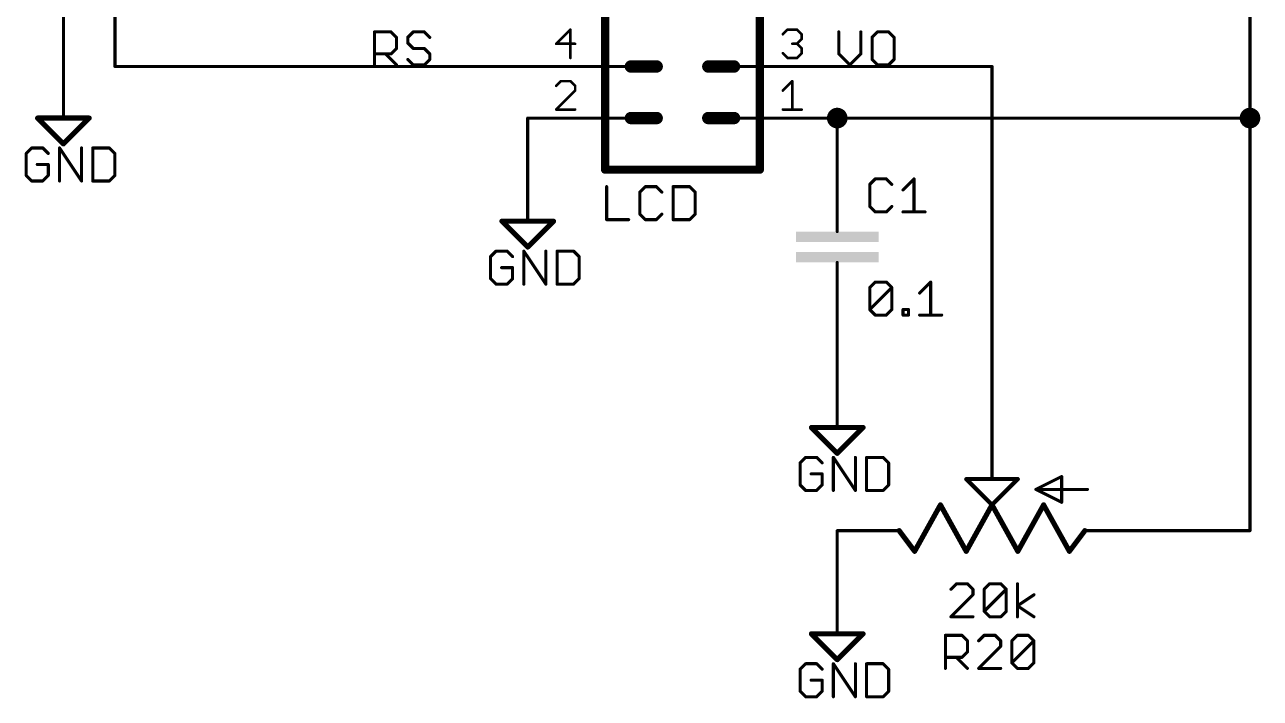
# Model space of a CAD drawing. Extents: x 6 to 173, y -6 to 152.
# Drawn here: x 112.4 to 173.2, y 19.7 to 52.9 of the extents above; entities that cross this region are included whole.
import ezdxf

# ---------------------------------------------------------------- set-up
doc = ezdxf.new("R2010")
doc.units = 0
for name, color, linetype in [('91', 94, 'CONTINUOUS'), ('94', 14, 'CONTINUOUS'), ('95', 251, 'CONTINUOUS'), ('96', 251, 'CONTINUOUS')]:
    doc.layers.add(name, color=color, linetype=linetype)

# ---------------------------------------------------------------- blocks, each defined once
blk = doc.blocks.new('RECT')
blk.add_solid([(-0.5, -0.5), (0.5, -0.5), (-0.5, 0.5), (0.5, 0.5)])

msp = doc.modelspace()

# ---------------------------------------------------------------- linework, layer by layer
at = {"layer": '91', "const_width": 0.1524}
for points in [[(172.72, 116.84), (172.72, 48.26)], [(114.3, 83.82), (114.3, 50.8)], [(116.84, 71.12), (116.84, 50.8)], [(116.84, 50.8), (137.16, 50.8)], [(152.4, 50.8), (160.02, 50.8)], [(160.02, 50.8), (160.02, 33.02)], [(137.16, 45.72), (137.16, 48.26)], [(152.4, 45.72), (152.4, 48.26)], [(152.4, 48.26), (172.72, 48.26)], [(172.72, 48.26), (172.72, 27.94)], [(152.4, 35.56), (152.4, 38.1)], [(152.4, 27.94), (152.4, 25.4)], [(172.72, 27.94), (167.64, 27.94)]]:
    msp.add_lwpolyline(points, dxfattribs=at)
at = {"layer": '91'}
for points, const_width in [([(114.2619, 50.8, 1), (114.3381, 50.8)], 0.0762), ([(116.84, 50.8381, 1), (116.84, 50.7619)], 0.0762), ([(116.8019, 50.8, 1), (116.8781, 50.8)], 0.0762), ([(137.16, 50.7619, 1), (137.16, 50.8381)], 0.0762), ([(152.4, 50.8381, 1), (152.4, 50.7619)], 0.0762), ([(160.0581, 50.8, 1), (159.9819, 50.8)], 0.0762), ([(160.02, 50.7619, 1), (160.02, 50.8381)], 0.0762), ([(152.4, 48.006, 1), (152.4, 48.514, 1), (152.4, 48.006)], 0.508), ([(172.72, 48.006, 1), (172.72, 48.514, 1), (172.72, 48.006)], 0.508), ([(137.1981, 48.26, 1), (137.1219, 48.26)], 0.0762), ([(152.4381, 48.26, 1), (152.3619, 48.26)], 0.0762), ([(152.4, 48.2981, 1), (152.4, 48.2219)], 0.0762), ([(172.7581, 48.26, 1), (172.6819, 48.26)], 0.0762), ([(172.6819, 48.26, 1), (172.7581, 48.26)], 0.0762), ([(172.72, 48.2219, 1), (172.72, 48.2981)], 0.0762), ([(137.1219, 45.72, 1), (137.1981, 45.72)], 0.0762), ([(152.3619, 45.72, 1), (152.4381, 45.72)], 0.0762), ([(152.4381, 38.1, 1), (152.3619, 38.1)], 0.0762), ([(152.3619, 35.56, 1), (152.4381, 35.56)], 0.0762), ([(159.9819, 33.02, 1), (160.0581, 33.02)], 0.0762), ([(152.4381, 27.94, 1), (152.3619, 27.94)], 0.0762), ([(167.64, 27.9781, 1), (167.64, 27.9019)], 0.0762), ([(172.72, 27.9019, 1), (172.72, 27.9781)], 0.0762), ([(172.6819, 27.94, 1), (172.7581, 27.94)], 0.0762), ([(152.3619, 25.4, 1), (152.4381, 25.4)], 0.0762)]:
    msp.add_lwpolyline(points, format="xyb", dxfattribs=dict(at, const_width=const_width))
at = {"layer": '94'}
for points, const_width in [([(140.97, 66.04), (140.97, 45.72)], 0.4064), ([(148.59, 45.72), (148.59, 66.04)], 0.4064), ([(142.24, 50.8), (143.51, 50.8)], 0.6096), ([(146.05, 50.8), (147.32, 50.8)], 0.6096), ([(114.3, 50.8), (114.3, 48.26)], 0.1524), ([(137.16, 50.8), (142.24, 50.8)], 0.1524), ([(152.4, 50.8), (147.32, 50.8)], 0.1524), ([(113.03, 48.26), (115.57, 48.26)], 0.254), ([(114.3, 46.99), (113.03, 48.26)], 0.254), ([(115.57, 48.26), (114.3, 46.99)], 0.254), ([(137.16, 48.26), (142.24, 48.26)], 0.1524), ([(142.24, 48.26), (143.51, 48.26)], 0.6096), ([(146.05, 48.26), (147.32, 48.26)], 0.6096), ([(152.4, 48.26), (147.32, 48.26)], 0.1524), ([(137.16, 45.72), (137.16, 43.18)], 0.1524), ([(148.59, 45.72), (140.97, 45.72)], 0.4064), ([(152.4, 45.72), (152.4, 43.18)], 0.1524), ([(135.89, 43.18), (138.43, 43.18)], 0.254), ([(137.16, 41.91), (135.89, 43.18)], 0.254), ([(138.43, 43.18), (137.16, 41.91)], 0.254), ([(152.4, 43.18), (152.4, 42.672)], 0.1524), ([(152.4, 40.64), (152.4, 41.148)], 0.1524), ([(152.4, 38.1), (152.4, 40.64)], 0.1524), ([(152.4, 35.56), (152.4, 33.02)], 0.1524), ([(151.13, 33.02), (153.67, 33.02)], 0.254), ([(152.4, 31.75), (151.13, 33.02)], 0.254), ([(153.67, 33.02), (152.4, 31.75)], 0.254), ([(160.02, 33.02), (160.02, 30.48)], 0.1524), ([(160.02, 29.21), (158.75, 30.48)], 0.2032), ([(158.75, 30.48), (161.29, 30.48)], 0.2032), ([(161.29, 30.48), (160.02, 29.21)], 0.2032), ([(162.179, 29.972), (163.449, 30.607)], 0.1524), ([(163.449, 30.607), (163.449, 29.337)], 0.1524), ([(164.719, 29.972), (162.179, 29.972)], 0.1524), ([(163.449, 29.337), (162.179, 29.972)], 0.1524), ([(157.48, 29.21), (156.21, 26.924)], 0.254), ([(158.75, 26.924), (157.48, 29.21)], 0.254), ([(160.02, 29.21), (158.75, 26.924)], 0.254), ([(161.29, 26.924), (160.02, 29.21)], 0.254), ([(162.56, 29.21), (161.29, 26.924)], 0.254), ([(163.83, 26.924), (162.56, 29.21)], 0.254), ([(152.4, 27.94), (154.94, 27.94)], 0.1524), ([(155.448, 27.94), (154.94, 27.94)], 0.1524), ([(156.21, 26.924), (155.448, 27.94)], 0.254), ([(164.592, 27.94), (163.83, 26.924)], 0.254), ([(165.1, 27.94), (164.592, 27.94)], 0.1524), ([(167.64, 27.94), (165.1, 27.94)], 0.1524), ([(152.4, 25.4), (152.4, 22.86)], 0.1524), ([(151.13, 22.86), (153.67, 22.86)], 0.254), ([(152.4, 21.59), (151.13, 22.86)], 0.254), ([(153.67, 22.86), (152.4, 21.59)], 0.254)]:
    msp.add_lwpolyline(points, dxfattribs=dict(at, const_width=const_width))
for points, const_width in [([(142.24, 50.9524, 1), (142.24, 50.6476)], 0.3048), ([(143.51, 50.6476, 1), (143.51, 50.9524)], 0.3048), ([(146.05, 50.9524, 1), (146.05, 50.6476)], 0.3048), ([(147.32, 50.6476, 1), (147.32, 50.9524)], 0.3048), ([(114.3381, 50.8, 1), (114.2619, 50.8)], 0.0762), ([(137.16, 50.8381, 1), (137.16, 50.7619)], 0.0762), ([(142.24, 50.7619, 1), (142.24, 50.8381)], 0.0762), ([(147.32, 50.8381, 1), (147.32, 50.7619)], 0.0762), ([(152.4, 50.7619, 1), (152.4, 50.8381)], 0.0762), ([(113.03, 48.3235, 1), (113.03, 48.1965)], 0.127), ([(113.0749, 48.3049, 1), (112.9851, 48.2151)], 0.127), ([(114.2619, 48.26, 1), (114.3381, 48.26)], 0.0762), ([(115.6149, 48.2151, 1), (115.5251, 48.3049)], 0.127), ([(115.57, 48.1965, 1), (115.57, 48.3235)], 0.127), ([(137.16, 48.2981, 1), (137.16, 48.2219)], 0.0762), ([(142.24, 48.4124, 1), (142.24, 48.1076)], 0.3048), ([(142.24, 48.2219, 1), (142.24, 48.2981)], 0.0762), ([(143.51, 48.1076, 1), (143.51, 48.4124)], 0.3048), ([(146.05, 48.4124, 1), (146.05, 48.1076)], 0.3048), ([(147.32, 48.1076, 1), (147.32, 48.4124)], 0.3048), ([(147.32, 48.2981, 1), (147.32, 48.2219)], 0.0762), ([(152.4, 48.2219, 1), (152.4, 48.2981)], 0.0762), ([(114.2551, 47.0349, 1), (114.3449, 46.9451)], 0.127), ([(114.2551, 46.9451, 1), (114.3449, 47.0349)], 0.127), ([(137.1981, 45.72, 1), (137.1219, 45.72)], 0.0762), ([(140.97, 45.8216, 1), (140.97, 45.6184)], 0.2032), ([(140.8684, 45.72, 1), (141.0716, 45.72)], 0.2032), ([(148.4884, 45.72, 1), (148.6916, 45.72)], 0.2032), ([(148.59, 45.6184, 1), (148.59, 45.8216)], 0.2032), ([(152.4381, 45.72, 1), (152.3619, 45.72)], 0.0762), ([(135.89, 43.2435, 1), (135.89, 43.1165)], 0.127), ([(135.9349, 43.2249, 1), (135.8451, 43.1351)], 0.127), ([(137.1219, 43.18, 1), (137.1981, 43.18)], 0.0762), ([(138.4749, 43.1351, 1), (138.3851, 43.2249)], 0.127), ([(138.43, 43.1165, 1), (138.43, 43.2435)], 0.127), ([(152.4381, 43.18, 1), (152.3619, 43.18)], 0.0762), ([(152.3619, 43.18, 1), (152.4381, 43.18)], 0.0762), ([(152.3619, 42.672, 1), (152.4381, 42.672)], 0.0762), ([(137.1151, 41.9549, 1), (137.2049, 41.8651)], 0.127), ([(137.1151, 41.8651, 1), (137.2049, 41.9549)], 0.127), ([(152.4381, 41.148, 1), (152.3619, 41.148)], 0.0762), ([(152.4381, 40.64, 1), (152.3619, 40.64)], 0.0762), ([(152.3619, 40.64, 1), (152.4381, 40.64)], 0.0762), ([(152.3619, 38.1, 1), (152.4381, 38.1)], 0.0762), ([(152.4381, 35.56, 1), (152.3619, 35.56)], 0.0762), ([(151.13, 33.0835, 1), (151.13, 32.9565)], 0.127), ([(151.1749, 33.0649, 1), (151.0851, 32.9751)], 0.127), ([(152.3619, 33.02, 1), (152.4381, 33.02)], 0.0762), ([(153.7149, 32.9751, 1), (153.6251, 33.0649)], 0.127), ([(153.67, 32.9565, 1), (153.67, 33.0835)], 0.127), ([(160.0581, 33.02, 1), (159.9819, 33.02)], 0.0762), ([(152.3551, 31.7949, 1), (152.4449, 31.7051)], 0.127), ([(152.3551, 31.7051, 1), (152.4449, 31.7949)], 0.127), ([(158.7859, 30.5159, 1), (158.7141, 30.4441)], 0.1016), ([(158.75, 30.5308, 1), (158.75, 30.4292)], 0.1016), ([(159.9819, 30.48, 1), (160.0581, 30.48)], 0.0762), ([(161.3259, 30.4441, 1), (161.2541, 30.5159)], 0.1016), ([(161.29, 30.4292, 1), (161.29, 30.5308)], 0.1016), ([(163.4871, 30.607, 1), (163.4109, 30.607)], 0.0762), ([(163.466, 30.5729, 1), (163.432, 30.6411)], 0.0762), ([(162.179, 30.0101, 1), (162.179, 29.9339)], 0.0762), ([(162.196, 30.0061, 1), (162.162, 29.9379)], 0.0762), ([(162.162, 30.0061, 1), (162.196, 29.9379)], 0.0762), ([(164.719, 29.9339, 1), (164.719, 30.0101)], 0.0762), ([(157.5355, 29.2408, 1), (157.4245, 29.1792)], 0.127), ([(157.5355, 29.1792, 1), (157.4245, 29.2408)], 0.127), ([(160.0755, 29.2408, 1), (159.9645, 29.1792)], 0.127), ([(160.0755, 29.1792, 1), (159.9645, 29.2408)], 0.127), ([(159.9841, 29.2459, 1), (160.0559, 29.1741)], 0.1016), ([(159.9841, 29.1741, 1), (160.0559, 29.2459)], 0.1016), ([(162.6155, 29.2408, 1), (162.5045, 29.1792)], 0.127), ([(162.6155, 29.1792, 1), (162.5045, 29.2408)], 0.127), ([(163.4109, 29.337, 1), (163.4871, 29.337)], 0.0762), ([(163.432, 29.3029, 1), (163.466, 29.3711)], 0.0762), ([(152.4, 27.9781, 1), (152.4, 27.9019)], 0.0762), ([(154.94, 27.9781, 1), (154.94, 27.9019)], 0.0762), ([(154.94, 27.9019, 1), (154.94, 27.9781)], 0.0762), ([(155.4988, 27.9781, 1), (155.3972, 27.9019)], 0.127), ([(155.448, 27.9019, 1), (155.448, 27.9781)], 0.0762), ([(164.6428, 27.9019, 1), (164.5412, 27.9781)], 0.127), ([(164.592, 27.9781, 1), (164.592, 27.9019)], 0.0762), ([(165.1, 27.9781, 1), (165.1, 27.9019)], 0.0762), ([(165.1, 27.9019, 1), (165.1, 27.9781)], 0.0762), ([(167.64, 27.9019, 1), (167.64, 27.9781)], 0.0762), ([(156.1545, 26.9548, 1), (156.2655, 26.8932)], 0.127), ([(156.1592, 26.8859, 1), (156.2608, 26.9621)], 0.127), ([(158.6945, 26.9548, 1), (158.8055, 26.8932)], 0.127), ([(158.6945, 26.8932, 1), (158.8055, 26.9548)], 0.127), ([(161.2345, 26.9548, 1), (161.3455, 26.8932)], 0.127), ([(161.2345, 26.8932, 1), (161.3455, 26.9548)], 0.127), ([(163.7792, 26.9621, 1), (163.8808, 26.8859)], 0.127), ([(163.7745, 26.8932, 1), (163.8855, 26.9548)], 0.127), ([(152.4381, 25.4, 1), (152.3619, 25.4)], 0.0762), ([(151.13, 22.9235, 1), (151.13, 22.7965)], 0.127), ([(151.1749, 22.9049, 1), (151.0851, 22.8151)], 0.127), ([(152.3619, 22.86, 1), (152.4381, 22.86)], 0.0762), ([(153.7149, 22.8151, 1), (153.6251, 22.9049)], 0.127), ([(153.67, 22.7965, 1), (153.67, 22.9235)], 0.127), ([(152.3551, 21.6349, 1), (152.4449, 21.5451)], 0.127), ([(152.3551, 21.5451, 1), (152.4449, 21.6349)], 0.127)]:
    msp.add_lwpolyline(points, format="xyb", dxfattribs=dict(at, const_width=const_width))
at = {"layer": '95'}
for points, const_width in [([(129.6162, 50.8762), (129.6162, 52.5032)], 0.1524), ([(129.6162, 52.5032), (130.4297, 52.5032)], 0.1524), ([(130.4297, 52.5032), (130.7009, 52.232)], 0.1524), ([(131.5245, 52.5032), (131.2534, 52.232)], 0.1524), ([(132.0669, 52.5032), (131.5245, 52.5032)], 0.1524), ([(132.338, 52.232), (132.0669, 52.5032)], 0.1524), ([(139.2625, 52.6173), (138.5634, 51.9182)], 0.127), ([(139.2625, 51.2191), (139.2625, 52.6173)], 0.127), ([(149.7203, 52.3843), (149.9533, 52.6173)], 0.127), ([(149.9533, 52.6173), (150.4194, 52.6173)], 0.127), ([(150.4194, 52.6173), (150.6524, 52.3843)], 0.127), ([(150.6524, 52.3843), (150.6524, 52.1512)], 0.127), ([(152.4762, 52.5032), (152.4762, 51.4185)], 0.1524), ([(153.5609, 51.4185), (153.5609, 52.5032)], 0.1524), ([(154.3845, 52.5032), (154.1134, 52.232)], 0.1524), ([(154.9269, 52.5032), (154.3845, 52.5032)], 0.1524), ([(155.198, 52.232), (154.9269, 52.5032)], 0.1524), ([(130.7009, 51.6897), (130.4297, 51.4185)], 0.1524), ([(130.7009, 52.232), (130.7009, 51.6897)], 0.1524), ([(131.2534, 52.232), (131.2534, 51.9609)], 0.1524), ([(131.2534, 51.9609), (131.5245, 51.6897)], 0.1524), ([(131.5245, 51.6897), (132.0669, 51.6897)], 0.1524), ([(132.0669, 51.6897), (132.338, 51.4185)], 0.1524), ([(138.5634, 51.9182), (139.4956, 51.9182)], 0.127), ([(150.4194, 51.9182), (150.1864, 51.9182)], 0.127), ([(150.6524, 52.1512), (150.4194, 51.9182)], 0.127), ([(150.4194, 51.9182), (150.6524, 51.6852)], 0.127), ([(150.6524, 51.6852), (150.6524, 51.4521)], 0.127), ([(154.1134, 52.232), (154.1134, 51.1474)], 0.1524), ([(155.198, 51.1474), (155.198, 52.232)], 0.1524), ([(130.4297, 51.4185), (129.6162, 51.4185)], 0.1524), ([(130.1585, 51.4185), (130.7009, 50.8762)], 0.1524), ([(131.5245, 50.8762), (131.2534, 51.1474)], 0.1524), ([(132.338, 51.1474), (132.0669, 50.8762)], 0.1524), ([(132.338, 51.4185), (132.338, 51.1474)], 0.1524), ([(149.9533, 51.2191), (149.7203, 51.4521)], 0.127), ([(150.4194, 51.2191), (149.9533, 51.2191)], 0.127), ([(150.6524, 51.4521), (150.4194, 51.2191)], 0.127), ([(152.4762, 51.4185), (153.0185, 50.8762)], 0.1524), ([(153.0185, 50.8762), (153.5609, 51.4185)], 0.1524), ([(154.1134, 51.1474), (154.3845, 50.8762)], 0.1524), ([(154.9269, 50.8762), (155.198, 51.1474)], 0.1524), ([(132.0669, 50.8762), (131.5245, 50.8762)], 0.1524), ([(154.3845, 50.8762), (154.9269, 50.8762)], 0.1524), ([(138.7965, 50.0773), (138.5634, 49.8443)], 0.127), ([(139.2625, 50.0773), (138.7965, 50.0773)], 0.127), ([(139.4956, 49.8443), (139.2625, 50.0773)], 0.127), ([(139.4956, 49.6112), (139.4956, 49.8443)], 0.127), ([(149.7203, 49.6112), (150.1864, 50.0773)], 0.127), ([(150.1864, 50.0773), (150.1864, 48.6791)], 0.127), ([(138.5634, 48.6791), (139.4956, 49.6112)], 0.127), ([(139.4956, 48.6791), (138.5634, 48.6791)], 0.127), ([(149.7203, 48.6791), (150.6524, 48.6791)], 0.127), ([(154.2714, 45.2642), (154.0002, 44.993)], 0.1524), ([(154.0002, 44.993), (154.0002, 43.9084)], 0.1524), ([(154.8137, 45.2642), (154.2714, 45.2642)], 0.1524), ([(155.0849, 44.993), (154.8137, 45.2642)], 0.1524), ([(155.6374, 44.7219), (156.1797, 45.2642)], 0.1524), ([(156.1797, 45.2642), (156.1797, 43.6372)], 0.1524), ([(154.0002, 43.9084), (154.2714, 43.6372)], 0.1524), ([(154.8137, 43.6372), (155.0849, 43.9084)], 0.1524), ([(154.2714, 43.6372), (154.8137, 43.6372)], 0.1524), ([(155.6374, 43.6372), (156.722, 43.6372)], 0.1524), ([(157.7247, 21.1582), (157.7247, 22.7852)], 0.1524), ([(157.7247, 22.7852), (158.5382, 22.7852)], 0.1524), ([(158.5382, 22.7852), (158.8094, 22.514)], 0.1524), ([(158.8094, 22.514), (158.8094, 21.9717)], 0.1524), ([(159.633, 22.7852), (159.3619, 22.514)], 0.1524), ([(160.1754, 22.7852), (159.633, 22.7852)], 0.1524), ([(160.4465, 22.514), (160.1754, 22.7852)], 0.1524), ([(160.4465, 22.2429), (160.4465, 22.514)], 0.1524), ([(160.999, 22.514), (161.2702, 22.7852)], 0.1524), ([(160.999, 21.4294), (160.999, 22.514)], 0.1524), ([(160.999, 21.4294), (162.0837, 22.514)], 0.1524), ([(161.2702, 22.7852), (161.8125, 22.7852)], 0.1524), ([(161.8125, 22.7852), (162.0837, 22.514)], 0.1524), ([(162.0837, 22.514), (162.0837, 21.4294)], 0.1524), ([(158.8094, 21.9717), (158.5382, 21.7005)], 0.1524), ([(159.3619, 21.1582), (160.4465, 22.2429)], 0.1524), ([(158.5382, 21.7005), (157.7247, 21.7005)], 0.1524), ([(158.2671, 21.7005), (158.8094, 21.1582)], 0.1524), ([(161.2702, 21.1582), (160.999, 21.4294)], 0.1524), ([(162.0837, 21.4294), (161.8125, 21.1582)], 0.1524), ([(160.4465, 21.1582), (159.3619, 21.1582)], 0.1524), ([(161.8125, 21.1582), (161.2702, 21.1582)], 0.1524)]:
    msp.add_lwpolyline(points, dxfattribs=dict(at, const_width=const_width))
for points, const_width in [([(129.6543, 52.5032, 1), (129.5781, 52.5032)], 0.0762), ([(129.6162, 52.5413, 1), (129.6162, 52.4651)], 0.0762), ([(130.4566, 52.5301, 1), (130.4028, 52.4762)], 0.0762), ([(130.4297, 52.4651, 1), (130.4297, 52.5413)], 0.0762), ([(131.5245, 52.5413, 1), (131.5245, 52.4651)], 0.0762), ([(131.5515, 52.4762, 1), (131.4976, 52.5301)], 0.0762), ([(132.0938, 52.5301, 1), (132.0399, 52.4762)], 0.0762), ([(132.0669, 52.4651, 1), (132.0669, 52.5413)], 0.0762), ([(139.2943, 52.6173, 1), (139.2308, 52.6173)], 0.0635), ([(139.285, 52.5948, 1), (139.2401, 52.6397)], 0.0635), ([(149.6978, 52.4067, 1), (149.7428, 52.3618)], 0.0635), ([(149.9533, 52.649, 1), (149.9533, 52.5855)], 0.0635), ([(149.9758, 52.5948, 1), (149.9309, 52.6397)], 0.0635), ([(150.4418, 52.6397, 1), (150.3969, 52.5948)], 0.0635), ([(150.4194, 52.5855, 1), (150.4194, 52.649)], 0.0635), ([(150.6842, 52.3843, 1), (150.6207, 52.3843)], 0.0635), ([(150.63, 52.3618, 1), (150.6749, 52.4067)], 0.0635), ([(152.5143, 52.5032, 1), (152.4381, 52.5032)], 0.0762), ([(153.599, 52.5032, 1), (153.5228, 52.5032)], 0.0762), ([(154.3845, 52.5413, 1), (154.3845, 52.4651)], 0.0762), ([(154.4115, 52.4762, 1), (154.3576, 52.5301)], 0.0762), ([(154.9538, 52.5301, 1), (154.8999, 52.4762)], 0.0762), ([(154.9269, 52.4651, 1), (154.9269, 52.5413)], 0.0762), ([(130.739, 52.232, 1), (130.6628, 52.232)], 0.0762), ([(130.6628, 51.6897, 1), (130.739, 51.6897)], 0.0762), ([(130.6739, 52.2051, 1), (130.7278, 52.259)], 0.0762), ([(130.7278, 51.6628, 1), (130.6739, 51.7166)], 0.0762), ([(131.2264, 52.259, 1), (131.2803, 52.2051)], 0.0762), ([(131.2803, 51.9878, 1), (131.2264, 51.9339)], 0.0762), ([(131.2915, 52.232, 1), (131.2153, 52.232)], 0.0762), ([(131.2153, 51.9609, 1), (131.2915, 51.9609)], 0.0762), ([(131.5245, 51.7278, 1), (131.5245, 51.6516)], 0.0762), ([(131.4976, 51.6628, 1), (131.5515, 51.7166)], 0.0762), ([(132.0938, 51.7166, 1), (132.0399, 51.6628)], 0.0762), ([(132.0669, 51.6516, 1), (132.0669, 51.7278)], 0.0762), ([(132.3111, 52.2051, 1), (132.365, 52.259)], 0.0762), ([(138.5634, 51.9499, 1), (138.5634, 51.8864)], 0.0635), ([(138.541, 51.9406, 1), (138.5859, 51.8957)], 0.0635), ([(139.4956, 51.8864, 1), (139.4956, 51.9499)], 0.0635), ([(150.1864, 51.9499, 1), (150.1864, 51.8864)], 0.0635), ([(150.4418, 51.9406, 1), (150.3969, 51.8957)], 0.0635), ([(150.3969, 51.9406, 1), (150.4418, 51.8957)], 0.0635), ([(150.4194, 51.8864, 1), (150.4194, 51.9499)], 0.0635), ([(150.6207, 52.1512, 1), (150.6842, 52.1512)], 0.0635), ([(150.6842, 51.6852, 1), (150.6207, 51.6852)], 0.0635), ([(150.6749, 52.1288, 1), (150.63, 52.1737)], 0.0635), ([(150.63, 51.6627, 1), (150.6749, 51.7076)], 0.0635), ([(154.0864, 52.259, 1), (154.1403, 52.2051)], 0.0762), ([(154.1515, 52.232, 1), (154.0753, 52.232)], 0.0762), ([(155.2361, 52.232, 1), (155.1599, 52.232)], 0.0762), ([(155.1711, 52.2051, 1), (155.225, 52.259)], 0.0762), ([(129.6162, 51.4566, 1), (129.6162, 51.3804)], 0.0762), ([(130.1855, 51.4455, 1), (130.1316, 51.3916)], 0.0762), ([(130.4028, 51.4455, 1), (130.4566, 51.3916)], 0.0762), ([(130.4297, 51.3804, 1), (130.4297, 51.4566)], 0.0762), ([(131.2803, 51.1743, 1), (131.2264, 51.1204)], 0.0762), ([(132.3761, 51.4185, 1), (132.2999, 51.4185)], 0.0762), ([(132.2999, 51.1474, 1), (132.3761, 51.1474)], 0.0762), ([(132.3111, 51.3916, 1), (132.365, 51.4455)], 0.0762), ([(132.365, 51.1204, 1), (132.3111, 51.1743)], 0.0762), ([(139.2308, 51.2191, 1), (139.2943, 51.2191)], 0.0635), ([(149.7428, 51.4746, 1), (149.6978, 51.4297)], 0.0635), ([(149.9533, 51.2509, 1), (149.9533, 51.1874)], 0.0635), ([(149.9309, 51.1966, 1), (149.9758, 51.2416)], 0.0635), ([(150.3969, 51.2416, 1), (150.4418, 51.1966)], 0.0635), ([(150.4194, 51.1874, 1), (150.4194, 51.2509)], 0.0635), ([(150.6207, 51.4521, 1), (150.6842, 51.4521)], 0.0635), ([(150.6749, 51.4297, 1), (150.63, 51.4746)], 0.0635), ([(152.5031, 51.4455, 1), (152.4493, 51.3916)], 0.0762), ([(152.4381, 51.4185, 1), (152.5143, 51.4185)], 0.0762), ([(153.5228, 51.4185, 1), (153.599, 51.4185)], 0.0762), ([(153.5878, 51.3916, 1), (153.5339, 51.4455)], 0.0762), ([(154.1403, 51.1743, 1), (154.0864, 51.1204)], 0.0762), ([(154.0753, 51.1474, 1), (154.1515, 51.1474)], 0.0762), ([(155.1599, 51.1474, 1), (155.2361, 51.1474)], 0.0762), ([(155.225, 51.1204, 1), (155.1711, 51.1743)], 0.0762), ([(129.5781, 50.8762, 1), (129.6543, 50.8762)], 0.0762), ([(130.6739, 50.8493, 1), (130.7278, 50.9031)], 0.0762), ([(131.5245, 50.9143, 1), (131.5245, 50.8381)], 0.0762), ([(131.4976, 50.8493, 1), (131.5515, 50.9031)], 0.0762), ([(132.0399, 50.9031, 1), (132.0938, 50.8493)], 0.0762), ([(132.0669, 50.8381, 1), (132.0669, 50.9143)], 0.0762), ([(152.9916, 50.9031, 1), (153.0455, 50.8493)], 0.0762), ([(152.9916, 50.8493, 1), (153.0455, 50.9031)], 0.0762), ([(154.3845, 50.9143, 1), (154.3845, 50.8381)], 0.0762), ([(154.3576, 50.8493, 1), (154.4115, 50.9031)], 0.0762), ([(154.8999, 50.9031, 1), (154.9538, 50.8493)], 0.0762), ([(154.9269, 50.8381, 1), (154.9269, 50.9143)], 0.0762), ([(138.541, 49.8667, 1), (138.5859, 49.8218)], 0.0635), ([(138.7965, 50.109, 1), (138.7965, 50.0455)], 0.0635), ([(138.8189, 50.0548, 1), (138.774, 50.0997)], 0.0635), ([(139.285, 50.0997, 1), (139.2401, 50.0548)], 0.0635), ([(139.2625, 50.0455, 1), (139.2625, 50.109)], 0.0635), ([(139.5273, 49.8443, 1), (139.4638, 49.8443)], 0.0635), ([(139.4731, 49.8218, 1), (139.518, 49.8667)], 0.0635), ([(150.2181, 50.0773, 1), (150.1546, 50.0773)], 0.0635), ([(150.2088, 50.0548, 1), (150.1639, 50.0997)], 0.0635), ([(139.4638, 49.6112, 1), (139.5273, 49.6112)], 0.0635), ([(139.518, 49.5888, 1), (139.4731, 49.6337)], 0.0635), ([(149.6978, 49.6337, 1), (149.7428, 49.5888)], 0.0635), ([(138.5634, 48.7109, 1), (138.5634, 48.6474)], 0.0635), ([(138.541, 48.7016, 1), (138.5859, 48.6566)], 0.0635), ([(139.4956, 48.6474, 1), (139.4956, 48.7109)], 0.0635), ([(149.7203, 48.7109, 1), (149.7203, 48.6474)], 0.0635), ([(150.1546, 48.6791, 1), (150.2181, 48.6791)], 0.0635), ([(150.6524, 48.6474, 1), (150.6524, 48.7109)], 0.0635), ([(154.0383, 44.993, 1), (153.9621, 44.993)], 0.0762), ([(153.9733, 45.02, 1), (154.0271, 44.9661)], 0.0762), ([(154.2714, 45.3023, 1), (154.2714, 45.2261)], 0.0762), ([(154.2983, 45.2372, 1), (154.2444, 45.2911)], 0.0762), ([(154.8406, 45.2911, 1), (154.7868, 45.2372)], 0.0762), ([(154.8137, 45.2261, 1), (154.8137, 45.3023)], 0.0762), ([(155.0579, 44.9661, 1), (155.1118, 45.02)], 0.0762), ([(156.2178, 45.2642, 1), (156.1416, 45.2642)], 0.0762), ([(156.2066, 45.2372, 1), (156.1527, 45.2911)], 0.0762), ([(155.6104, 44.7488, 1), (155.6643, 44.6949)], 0.0762), ([(154.0271, 43.9353, 1), (153.9733, 43.8814)], 0.0762), ([(153.9621, 43.9084, 1), (154.0383, 43.9084)], 0.0762), ([(155.1118, 43.8814, 1), (155.0579, 43.9353)], 0.0762), ([(154.2714, 43.6753, 1), (154.2714, 43.5991)], 0.0762), ([(154.2444, 43.6103, 1), (154.2983, 43.6641)], 0.0762), ([(154.7868, 43.6641, 1), (154.8406, 43.6103)], 0.0762), ([(154.8137, 43.5991, 1), (154.8137, 43.6753)], 0.0762), ([(155.6374, 43.6753, 1), (155.6374, 43.5991)], 0.0762), ([(156.1416, 43.6372, 1), (156.2178, 43.6372)], 0.0762), ([(156.722, 43.5991, 1), (156.722, 43.6753)], 0.0762), ([(157.7628, 22.7852, 1), (157.6866, 22.7852)], 0.0762), ([(157.7247, 22.8233, 1), (157.7247, 22.7471)], 0.0762), ([(158.5652, 22.8121, 1), (158.5113, 22.7582)], 0.0762), ([(158.5382, 22.7471, 1), (158.5382, 22.8233)], 0.0762), ([(158.8475, 22.514, 1), (158.7713, 22.514)], 0.0762), ([(158.7824, 22.4871, 1), (158.8363, 22.541)], 0.0762), ([(159.3349, 22.541, 1), (159.3888, 22.4871)], 0.0762), ([(159.633, 22.8233, 1), (159.633, 22.7471)], 0.0762), ([(159.66, 22.7582, 1), (159.6061, 22.8121)], 0.0762), ([(160.2023, 22.8121, 1), (160.1484, 22.7582)], 0.0762), ([(160.1754, 22.7471, 1), (160.1754, 22.8233)], 0.0762), ([(160.4846, 22.514, 1), (160.4084, 22.514)], 0.0762), ([(160.4196, 22.4871, 1), (160.4735, 22.541)], 0.0762), ([(161.0371, 22.514, 1), (160.9609, 22.514)], 0.0762), ([(160.9721, 22.541, 1), (161.026, 22.4871)], 0.0762), ([(161.2702, 22.8233, 1), (161.2702, 22.7471)], 0.0762), ([(161.2971, 22.7582, 1), (161.2433, 22.8121)], 0.0762), ([(161.8395, 22.8121, 1), (161.7856, 22.7582)], 0.0762), ([(161.8125, 22.7471, 1), (161.8125, 22.8233)], 0.0762), ([(162.1218, 22.514, 1), (162.0456, 22.514)], 0.0762), ([(162.1106, 22.4871, 1), (162.0568, 22.541)], 0.0762), ([(162.0568, 22.4871, 1), (162.1106, 22.541)], 0.0762), ([(158.7713, 21.9717, 1), (158.8475, 21.9717)], 0.0762), ([(158.8363, 21.9448, 1), (158.7824, 21.9986)], 0.0762), ([(160.4084, 22.2429, 1), (160.4846, 22.2429)], 0.0762), ([(160.4735, 22.2159, 1), (160.4196, 22.2698)], 0.0762), ([(157.7247, 21.7386, 1), (157.7247, 21.6624)], 0.0762), ([(158.294, 21.7275, 1), (158.2401, 21.6736)], 0.0762), ([(158.5113, 21.7275, 1), (158.5652, 21.6736)], 0.0762), ([(158.5382, 21.6624, 1), (158.5382, 21.7386)], 0.0762), ([(161.026, 21.4563, 1), (160.9721, 21.4024)], 0.0762), ([(160.9721, 21.4563, 1), (161.026, 21.4024)], 0.0762), ([(160.9609, 21.4294, 1), (161.0371, 21.4294)], 0.0762), ([(162.0456, 21.4294, 1), (162.1218, 21.4294)], 0.0762), ([(162.1106, 21.4024, 1), (162.0568, 21.4563)], 0.0762), ([(157.6866, 21.1582, 1), (157.7628, 21.1582)], 0.0762), ([(158.7824, 21.1313, 1), (158.8363, 21.1851)], 0.0762), ([(159.3619, 21.1963, 1), (159.3619, 21.1201)], 0.0762), ([(159.3349, 21.1851, 1), (159.3888, 21.1313)], 0.0762), ([(160.4465, 21.1201, 1), (160.4465, 21.1963)], 0.0762), ([(161.2702, 21.1963, 1), (161.2702, 21.1201)], 0.0762), ([(161.2433, 21.1313, 1), (161.2971, 21.1851)], 0.0762), ([(161.7856, 21.1851, 1), (161.8395, 21.1313)], 0.0762), ([(161.8125, 21.1201, 1), (161.8125, 21.1963)], 0.0762)]:
    msp.add_lwpolyline(points, format="xyb", dxfattribs=dict(at, const_width=const_width))
at = {"layer": '96', "const_width": 0.1524}
for points in [[(112.7424, 46.7882), (112.4712, 46.517)], [(113.2847, 46.7882), (112.7424, 46.7882)], [(113.5559, 46.517), (113.2847, 46.7882)], [(114.1084, 45.1612), (114.1084, 46.7882)], [(114.1084, 46.7882), (115.193, 45.1612)], [(115.193, 45.1612), (115.193, 46.7882)], [(115.7455, 46.7882), (115.7455, 45.1612)], [(116.559, 46.7882), (115.7455, 46.7882)], [(116.8302, 46.517), (116.559, 46.7882)], [(112.4712, 46.517), (112.4712, 45.4324)], [(116.8302, 45.4324), (116.8302, 46.517)], [(113.5559, 45.9747), (113.0135, 45.9747)], [(113.5559, 45.4324), (113.5559, 45.9747)], [(112.4712, 45.4324), (112.7424, 45.1612)], [(112.7424, 45.1612), (113.2847, 45.1612)], [(113.2847, 45.1612), (113.5559, 45.4324)], [(115.7455, 45.1612), (116.559, 45.1612)], [(116.559, 45.1612), (116.8302, 45.4324)], [(141.0462, 44.8832), (141.0462, 43.2562)], [(142.9545, 44.8832), (142.6834, 44.612)], [(142.6834, 44.612), (142.6834, 43.5274)], [(143.4968, 44.8832), (142.9545, 44.8832)], [(143.768, 44.612), (143.4968, 44.8832)], [(144.3205, 44.8832), (144.3205, 43.2562)], [(145.134, 44.8832), (144.3205, 44.8832)], [(145.4052, 44.612), (145.134, 44.8832)], [(145.4052, 43.5274), (145.4052, 44.612)], [(141.0462, 43.2562), (142.1309, 43.2562)], [(142.6834, 43.5274), (142.9545, 43.2562)], [(142.9545, 43.2562), (143.4968, 43.2562)], [(143.4968, 43.2562), (143.768, 43.5274)], [(144.3205, 43.2562), (145.134, 43.2562)], [(145.134, 43.2562), (145.4052, 43.5274)], [(135.6024, 41.7082), (135.3312, 41.437)], [(135.3312, 41.437), (135.3312, 40.3524)], [(136.1447, 41.7082), (135.6024, 41.7082)], [(136.4159, 41.437), (136.1447, 41.7082)], [(136.9684, 40.0812), (136.9684, 41.7082)], [(136.9684, 41.7082), (138.053, 40.0812)], [(138.053, 40.0812), (138.053, 41.7082)], [(138.6055, 41.7082), (138.6055, 40.0812)], [(139.419, 41.7082), (138.6055, 41.7082)], [(139.6902, 41.437), (139.419, 41.7082)], [(139.6902, 40.3524), (139.6902, 41.437)], [(136.4159, 40.8947), (135.8735, 40.8947)], [(136.4159, 40.3524), (136.4159, 40.8947)], [(135.3312, 40.3524), (135.6024, 40.0812)], [(135.6024, 40.0812), (136.1447, 40.0812)], [(136.1447, 40.0812), (136.4159, 40.3524)], [(138.6055, 40.0812), (139.419, 40.0812)], [(139.419, 40.0812), (139.6902, 40.3524)], [(154.0002, 39.913), (154.2714, 40.1842)], [(154.2714, 40.1842), (154.8137, 40.1842)], [(154.8137, 40.1842), (155.0849, 39.913)], [(156.4559, 39.6419), (156.9983, 40.1842)], [(156.9983, 40.1842), (156.9983, 38.5572)], [(154.0002, 38.8284), (154.0002, 39.913)], [(154.0002, 38.8284), (155.0849, 39.913)], [(155.0849, 39.913), (155.0849, 38.8284)], [(154.2714, 38.5572), (154.0002, 38.8284)], [(154.8137, 38.5572), (154.2714, 38.5572)], [(155.0849, 38.8284), (154.8137, 38.5572)], [(155.6374, 38.5572), (155.6374, 38.8284)], [(155.6374, 38.8284), (155.9085, 38.8284)], [(155.9085, 38.5572), (155.6374, 38.5572)], [(155.9085, 38.8284), (155.9085, 38.5572)], [(156.4559, 38.5572), (157.5406, 38.5572)], [(150.8424, 31.5482), (150.5712, 31.277)], [(150.5712, 31.277), (150.5712, 30.1924)], [(151.3847, 31.5482), (150.8424, 31.5482)], [(151.6559, 31.277), (151.3847, 31.5482)], [(152.2084, 29.9212), (152.2084, 31.5482)], [(152.2084, 31.5482), (153.293, 29.9212)], [(153.293, 29.9212), (153.293, 31.5482)], [(153.8455, 31.5482), (153.8455, 29.9212)], [(154.659, 31.5482), (153.8455, 31.5482)], [(154.9302, 31.277), (154.659, 31.5482)], [(154.9302, 30.1924), (154.9302, 31.277)], [(151.6559, 30.7347), (151.1135, 30.7347)], [(151.6559, 30.1924), (151.6559, 30.7347)], [(150.5712, 30.1924), (150.8424, 29.9212)], [(150.8424, 29.9212), (151.3847, 29.9212)], [(151.3847, 29.9212), (151.6559, 30.1924)], [(153.8455, 29.9212), (154.659, 29.9212)], [(154.659, 29.9212), (154.9302, 30.1924)], [(158.2687, 25.3252), (157.9976, 25.054)], [(158.8111, 25.3252), (158.2687, 25.3252)], [(159.0822, 25.054), (158.8111, 25.3252)], [(159.0822, 24.7829), (159.0822, 25.054)], [(159.6347, 25.054), (159.9059, 25.3252)], [(159.6347, 23.9694), (159.6347, 25.054)], [(159.6347, 23.9694), (160.7194, 25.054)], [(159.9059, 25.3252), (160.4482, 25.3252)], [(160.4482, 25.3252), (160.7194, 25.054)], [(160.7194, 25.054), (160.7194, 23.9694)], [(161.2719, 23.6982), (161.2719, 25.3252)], [(157.9976, 23.6982), (159.0822, 24.7829)], [(161.2719, 24.2405), (162.0854, 24.7829)], [(159.0822, 23.6982), (157.9976, 23.6982)], [(159.9059, 23.6982), (159.6347, 23.9694)], [(160.4482, 23.6982), (159.9059, 23.6982)], [(160.7194, 23.9694), (160.4482, 23.6982)], [(162.0854, 23.6982), (161.2719, 24.2405)], [(150.8424, 21.3882), (150.5712, 21.117)], [(151.3847, 21.3882), (150.8424, 21.3882)], [(151.6559, 21.117), (151.3847, 21.3882)], [(152.2084, 19.7612), (152.2084, 21.3882)], [(152.2084, 21.3882), (153.293, 19.7612)], [(153.293, 19.7612), (153.293, 21.3882)], [(153.8455, 21.3882), (153.8455, 19.7612)], [(154.659, 21.3882), (153.8455, 21.3882)], [(154.9302, 21.117), (154.659, 21.3882)], [(150.5712, 21.117), (150.5712, 20.0324)], [(154.9302, 20.0324), (154.9302, 21.117)], [(150.5712, 20.0324), (150.8424, 19.7612)], [(151.6559, 20.5747), (151.1135, 20.5747)], [(151.3847, 19.7612), (151.6559, 20.0324)], [(151.6559, 20.0324), (151.6559, 20.5747)], [(154.659, 19.7612), (154.9302, 20.0324)], [(150.8424, 19.7612), (151.3847, 19.7612)], [(153.8455, 19.7612), (154.659, 19.7612)]]:
    msp.add_lwpolyline(points, dxfattribs=at)
at = {"layer": '96', "const_width": 0.0762}
for points in [[(112.7424, 46.8263, 1), (112.7424, 46.7501)], [(112.7693, 46.7612, 1), (112.7154, 46.8151)], [(113.3116, 46.8151, 1), (113.2578, 46.7612)], [(113.2847, 46.7501, 1), (113.2847, 46.8263)], [(114.1465, 46.7882, 1), (114.0703, 46.7882)], [(114.1401, 46.8093, 1), (114.0767, 46.7671)], [(115.2311, 46.7882, 1), (115.1549, 46.7882)], [(115.7836, 46.7882, 1), (115.7074, 46.7882)], [(115.7455, 46.8263, 1), (115.7455, 46.7501)], [(116.5859, 46.8151, 1), (116.5321, 46.7612)], [(116.559, 46.7501, 1), (116.559, 46.8263)], [(112.5093, 46.517, 1), (112.4331, 46.517)], [(112.4443, 46.544, 1), (112.4981, 46.4901)], [(113.5289, 46.4901, 1), (113.5828, 46.544)], [(116.8683, 46.517, 1), (116.7921, 46.517)], [(116.8032, 46.4901, 1), (116.8571, 46.544)], [(113.0135, 46.0128, 1), (113.0135, 45.9366)], [(113.594, 45.9747, 1), (113.5178, 45.9747)], [(113.5559, 45.9366, 1), (113.5559, 46.0128)], [(112.4981, 45.4593, 1), (112.4443, 45.4054)], [(112.4331, 45.4324, 1), (112.5093, 45.4324)], [(112.7424, 45.1993, 1), (112.7424, 45.1231)], [(112.7154, 45.1343, 1), (112.7693, 45.1881)], [(113.2578, 45.1881, 1), (113.3116, 45.1343)], [(113.2847, 45.1231, 1), (113.2847, 45.1993)], [(113.5178, 45.4324, 1), (113.594, 45.4324)], [(113.5828, 45.4054, 1), (113.5289, 45.4593)], [(114.0703, 45.1612, 1), (114.1465, 45.1612)], [(115.1549, 45.1612, 1), (115.2311, 45.1612)], [(115.1613, 45.1401, 1), (115.2247, 45.1823)], [(115.7455, 45.1993, 1), (115.7455, 45.1231)], [(115.7074, 45.1612, 1), (115.7836, 45.1612)], [(116.5321, 45.1881, 1), (116.5859, 45.1343)], [(116.559, 45.1231, 1), (116.559, 45.1993)], [(116.7921, 45.4324, 1), (116.8683, 45.4324)], [(116.8571, 45.4054, 1), (116.8032, 45.4593)], [(141.0843, 44.8832, 1), (141.0081, 44.8832)], [(142.6564, 44.639, 1), (142.7103, 44.5851)], [(142.7215, 44.612, 1), (142.6453, 44.612)], [(142.9545, 44.9213, 1), (142.9545, 44.8451)], [(142.9815, 44.8562, 1), (142.9276, 44.9101)], [(143.5238, 44.9101, 1), (143.4699, 44.8562)], [(143.4968, 44.8451, 1), (143.4968, 44.9213)], [(143.7411, 44.5851, 1), (143.795, 44.639)], [(144.3586, 44.8832, 1), (144.2824, 44.8832)], [(144.3205, 44.9213, 1), (144.3205, 44.8451)], [(145.1609, 44.9101, 1), (145.1071, 44.8562)], [(145.134, 44.8451, 1), (145.134, 44.9213)], [(145.4433, 44.612, 1), (145.3671, 44.612)], [(145.3782, 44.5851, 1), (145.4321, 44.639)], [(141.0462, 43.2943, 1), (141.0462, 43.2181)], [(141.0081, 43.2562, 1), (141.0843, 43.2562)], [(142.1309, 43.2181, 1), (142.1309, 43.2943)], [(142.7103, 43.5543, 1), (142.6564, 43.5004)], [(142.6453, 43.5274, 1), (142.7215, 43.5274)], [(142.9545, 43.2943, 1), (142.9545, 43.2181)], [(142.9276, 43.2293, 1), (142.9815, 43.2831)], [(143.4699, 43.2831, 1), (143.5238, 43.2293)], [(143.4968, 43.2181, 1), (143.4968, 43.2943)], [(143.795, 43.5004, 1), (143.7411, 43.5543)], [(144.3205, 43.2943, 1), (144.3205, 43.2181)], [(144.2824, 43.2562, 1), (144.3586, 43.2562)], [(145.1071, 43.2831, 1), (145.1609, 43.2293)], [(145.134, 43.2181, 1), (145.134, 43.2943)], [(145.3671, 43.5274, 1), (145.4433, 43.5274)], [(145.4321, 43.5004, 1), (145.3782, 43.5543)], [(135.3693, 41.437, 1), (135.2931, 41.437)], [(135.3043, 41.464, 1), (135.3581, 41.4101)], [(135.6024, 41.7463, 1), (135.6024, 41.6701)], [(135.6293, 41.6812, 1), (135.5754, 41.7351)], [(136.1716, 41.7351, 1), (136.1178, 41.6812)], [(136.1447, 41.6701, 1), (136.1447, 41.7463)], [(136.3889, 41.4101, 1), (136.4428, 41.464)], [(137.0065, 41.7082, 1), (136.9303, 41.7082)], [(137.0001, 41.7293, 1), (136.9367, 41.6871)], [(138.0911, 41.7082, 1), (138.0149, 41.7082)], [(138.6436, 41.7082, 1), (138.5674, 41.7082)], [(138.6055, 41.7463, 1), (138.6055, 41.6701)], [(139.4459, 41.7351, 1), (139.3921, 41.6812)], [(139.419, 41.6701, 1), (139.419, 41.7463)], [(139.7283, 41.437, 1), (139.6521, 41.437)], [(139.6632, 41.4101, 1), (139.7171, 41.464)], [(135.8735, 40.9328, 1), (135.8735, 40.8566)], [(136.454, 40.8947, 1), (136.3778, 40.8947)], [(136.4159, 40.8566, 1), (136.4159, 40.9328)], [(135.3581, 40.3793, 1), (135.3043, 40.3254)], [(135.2931, 40.3524, 1), (135.3693, 40.3524)], [(135.6024, 40.1193, 1), (135.6024, 40.0431)], [(136.1447, 40.0431, 1), (136.1447, 40.1193)], [(136.3778, 40.3524, 1), (136.454, 40.3524)], [(136.4428, 40.3254, 1), (136.3889, 40.3793)], [(138.6055, 40.1193, 1), (138.6055, 40.0431)], [(139.419, 40.0431, 1), (139.419, 40.1193)], [(139.6521, 40.3524, 1), (139.7283, 40.3524)], [(139.7171, 40.3254, 1), (139.6632, 40.3793)], [(154.2714, 40.2223, 1), (154.2714, 40.1461)], [(154.2983, 40.1572, 1), (154.2444, 40.2111)], [(154.8406, 40.2111, 1), (154.7868, 40.1572)], [(154.8137, 40.1461, 1), (154.8137, 40.2223)], [(157.0364, 40.1842, 1), (156.9602, 40.1842)], [(157.0252, 40.1572, 1), (156.9713, 40.2111)], [(135.5754, 40.0543, 1), (135.6293, 40.1081)], [(136.1178, 40.1081, 1), (136.1716, 40.0543)], [(136.9303, 40.0812, 1), (137.0065, 40.0812)], [(138.0149, 40.0812, 1), (138.0911, 40.0812)], [(138.0213, 40.0601, 1), (138.0847, 40.1023)], [(138.5674, 40.0812, 1), (138.6436, 40.0812)], [(139.3921, 40.1081, 1), (139.4459, 40.0543)], [(154.0383, 39.913, 1), (153.9621, 39.913)], [(153.9733, 39.94, 1), (154.0271, 39.8861)], [(155.123, 39.913, 1), (155.0468, 39.913)], [(155.1118, 39.8861, 1), (155.0579, 39.94)], [(155.0579, 39.8861, 1), (155.1118, 39.94)], [(156.429, 39.6688, 1), (156.4829, 39.6149)], [(154.0271, 38.8553, 1), (153.9733, 38.8014)], [(153.9733, 38.8553, 1), (154.0271, 38.8014)], [(153.9621, 38.8284, 1), (154.0383, 38.8284)], [(154.2714, 38.5953, 1), (154.2714, 38.5191)], [(154.2444, 38.5303, 1), (154.2983, 38.5841)], [(154.7868, 38.5841, 1), (154.8406, 38.5303)], [(154.8137, 38.5191, 1), (154.8137, 38.5953)], [(155.0468, 38.8284, 1), (155.123, 38.8284)], [(155.1118, 38.8014, 1), (155.0579, 38.8553)], [(155.6755, 38.8284, 1), (155.5993, 38.8284)], [(155.6374, 38.8665, 1), (155.6374, 38.7903)], [(155.6374, 38.5953, 1), (155.6374, 38.5191)], [(155.5993, 38.5572, 1), (155.6755, 38.5572)], [(155.9466, 38.8284, 1), (155.8704, 38.8284)], [(155.8704, 38.5572, 1), (155.9466, 38.5572)], [(155.9085, 38.7903, 1), (155.9085, 38.8665)], [(155.9085, 38.5191, 1), (155.9085, 38.5953)], [(156.4559, 38.5953, 1), (156.4559, 38.5191)], [(156.9602, 38.5572, 1), (157.0364, 38.5572)], [(157.5406, 38.5191, 1), (157.5406, 38.5953)], [(150.6093, 31.277, 1), (150.5331, 31.277)], [(150.5443, 31.304, 1), (150.5981, 31.2501)], [(150.8424, 31.5863, 1), (150.8424, 31.5101)], [(150.8693, 31.5212, 1), (150.8154, 31.5751)], [(151.4116, 31.5751, 1), (151.3578, 31.5212)], [(151.3847, 31.5101, 1), (151.3847, 31.5863)], [(151.6289, 31.2501, 1), (151.6828, 31.304)], [(152.2465, 31.5482, 1), (152.1703, 31.5482)], [(152.2401, 31.5693, 1), (152.1767, 31.5271)], [(153.3311, 31.5482, 1), (153.2549, 31.5482)], [(153.8836, 31.5482, 1), (153.8074, 31.5482)], [(153.8455, 31.5863, 1), (153.8455, 31.5101)], [(154.6859, 31.5751, 1), (154.6321, 31.5212)], [(154.659, 31.5101, 1), (154.659, 31.5863)], [(154.9683, 31.277, 1), (154.8921, 31.277)], [(154.9032, 31.2501, 1), (154.9571, 31.304)], [(151.1135, 30.7728, 1), (151.1135, 30.6966)], [(151.694, 30.7347, 1), (151.6178, 30.7347)], [(151.6559, 30.6966, 1), (151.6559, 30.7728)], [(150.5981, 30.2193, 1), (150.5443, 30.1654)], [(150.5331, 30.1924, 1), (150.6093, 30.1924)], [(150.8424, 29.9593, 1), (150.8424, 29.8831)], [(150.8154, 29.8943, 1), (150.8693, 29.9481)], [(151.3578, 29.9481, 1), (151.4116, 29.8943)], [(151.3847, 29.8831, 1), (151.3847, 29.9593)], [(151.6178, 30.1924, 1), (151.694, 30.1924)], [(151.6828, 30.1654, 1), (151.6289, 30.2193)], [(152.1703, 29.9212, 1), (152.2465, 29.9212)], [(153.2549, 29.9212, 1), (153.3311, 29.9212)], [(153.2613, 29.9001, 1), (153.3247, 29.9423)], [(153.8455, 29.9593, 1), (153.8455, 29.8831)], [(153.8074, 29.9212, 1), (153.8836, 29.9212)], [(154.6321, 29.9481, 1), (154.6859, 29.8943)], [(154.659, 29.8831, 1), (154.659, 29.9593)], [(154.8921, 30.1924, 1), (154.9683, 30.1924)], [(154.9571, 30.1654, 1), (154.9032, 30.2193)], [(157.9706, 25.081, 1), (158.0245, 25.0271)], [(158.2687, 25.3633, 1), (158.2687, 25.2871)], [(158.2957, 25.2982, 1), (158.2418, 25.3521)], [(158.838, 25.3521, 1), (158.7841, 25.2982)], [(158.8111, 25.2871, 1), (158.8111, 25.3633)], [(159.1203, 25.054, 1), (159.0441, 25.054)], [(159.0553, 25.0271, 1), (159.1092, 25.081)], [(159.6728, 25.054, 1), (159.5966, 25.054)], [(159.6078, 25.081, 1), (159.6617, 25.0271)], [(159.9059, 25.3633, 1), (159.9059, 25.2871)], [(159.9328, 25.2982, 1), (159.879, 25.3521)], [(160.4752, 25.3521, 1), (160.4213, 25.2982)], [(160.4482, 25.2871, 1), (160.4482, 25.3633)], [(160.7575, 25.054, 1), (160.6813, 25.054)], [(160.7463, 25.0271, 1), (160.6925, 25.081)], [(160.6925, 25.0271, 1), (160.7463, 25.081)], [(161.31, 25.3252, 1), (161.2338, 25.3252)], [(159.0441, 24.7829, 1), (159.1203, 24.7829)], [(159.1092, 24.7559, 1), (159.0553, 24.8098)], [(162.1065, 24.7512, 1), (162.0643, 24.8146)], [(157.9976, 23.7363, 1), (157.9976, 23.6601)], [(157.9706, 23.7251, 1), (158.0245, 23.6713)], [(159.0822, 23.6601, 1), (159.0822, 23.7363)], [(159.6617, 23.9963, 1), (159.6078, 23.9424)], [(159.6078, 23.9963, 1), (159.6617, 23.9424)], [(159.5966, 23.9694, 1), (159.6728, 23.9694)], [(159.9059, 23.7363, 1), (159.9059, 23.6601)], [(159.879, 23.6713, 1), (159.9328, 23.7251)], [(160.4213, 23.7251, 1), (160.4752, 23.6713)], [(160.4482, 23.6601, 1), (160.4482, 23.7363)], [(160.6813, 23.9694, 1), (160.7575, 23.9694)], [(160.7463, 23.9424, 1), (160.6925, 23.9963)], [(161.293, 24.2722, 1), (161.2508, 24.2088)], [(161.2508, 24.2722, 1), (161.293, 24.2088)], [(161.2338, 23.6982, 1), (161.31, 23.6982)], [(162.0643, 23.6665, 1), (162.1065, 23.7299)], [(150.8424, 21.4263, 1), (150.8424, 21.3501)], [(150.8693, 21.3612, 1), (150.8154, 21.4151)], [(151.4116, 21.4151, 1), (151.3578, 21.3612)], [(151.3847, 21.3501, 1), (151.3847, 21.4263)], [(152.2465, 21.3882, 1), (152.1703, 21.3882)], [(152.2401, 21.4093, 1), (152.1767, 21.3671)], [(153.3311, 21.3882, 1), (153.2549, 21.3882)], [(153.8836, 21.3882, 1), (153.8074, 21.3882)], [(153.8455, 21.4263, 1), (153.8455, 21.3501)], [(154.6859, 21.4151, 1), (154.6321, 21.3612)], [(154.659, 21.3501, 1), (154.659, 21.4263)], [(150.6093, 21.117, 1), (150.5331, 21.117)], [(150.5443, 21.144, 1), (150.5981, 21.0901)], [(151.6289, 21.0901, 1), (151.6828, 21.144)], [(154.9683, 21.117, 1), (154.8921, 21.117)], [(154.9032, 21.0901, 1), (154.9571, 21.144)], [(150.5981, 20.0593, 1), (150.5443, 20.0054)], [(151.1135, 20.6128, 1), (151.1135, 20.5366)], [(151.694, 20.5747, 1), (151.6178, 20.5747)], [(151.6828, 20.0054, 1), (151.6289, 20.0593)], [(151.6559, 20.5366, 1), (151.6559, 20.6128)], [(154.9571, 20.0054, 1), (154.9032, 20.0593)], [(150.5331, 20.0324, 1), (150.6093, 20.0324)], [(150.8424, 19.7993, 1), (150.8424, 19.7231)], [(150.8154, 19.7343, 1), (150.8693, 19.7881)], [(151.3578, 19.7881, 1), (151.4116, 19.7343)], [(151.3847, 19.7231, 1), (151.3847, 19.7993)], [(151.6178, 20.0324, 1), (151.694, 20.0324)], [(152.1703, 19.7612, 1), (152.2465, 19.7612)], [(153.2549, 19.7612, 1), (153.3311, 19.7612)], [(153.2613, 19.7401, 1), (153.3247, 19.7823)], [(153.8455, 19.7993, 1), (153.8455, 19.7231)], [(153.8074, 19.7612, 1), (153.8836, 19.7612)], [(154.6321, 19.7881, 1), (154.6859, 19.7343)], [(154.659, 19.7231, 1), (154.659, 19.7993)], [(154.8921, 20.0324, 1), (154.9683, 20.0324)]]:
    msp.add_lwpolyline(points, format="xyb", dxfattribs=at)

# ---------------------------------------------------------------- block references
at = {"layer": '94', "xscale": 4.064, "yscale": 0.508}
for p in [(152.4, 42.418), (152.4, 41.402)]:
    msp.add_blockref('RECT', p, dxfattribs=at)

doc.saveas('drawing.dxf')
